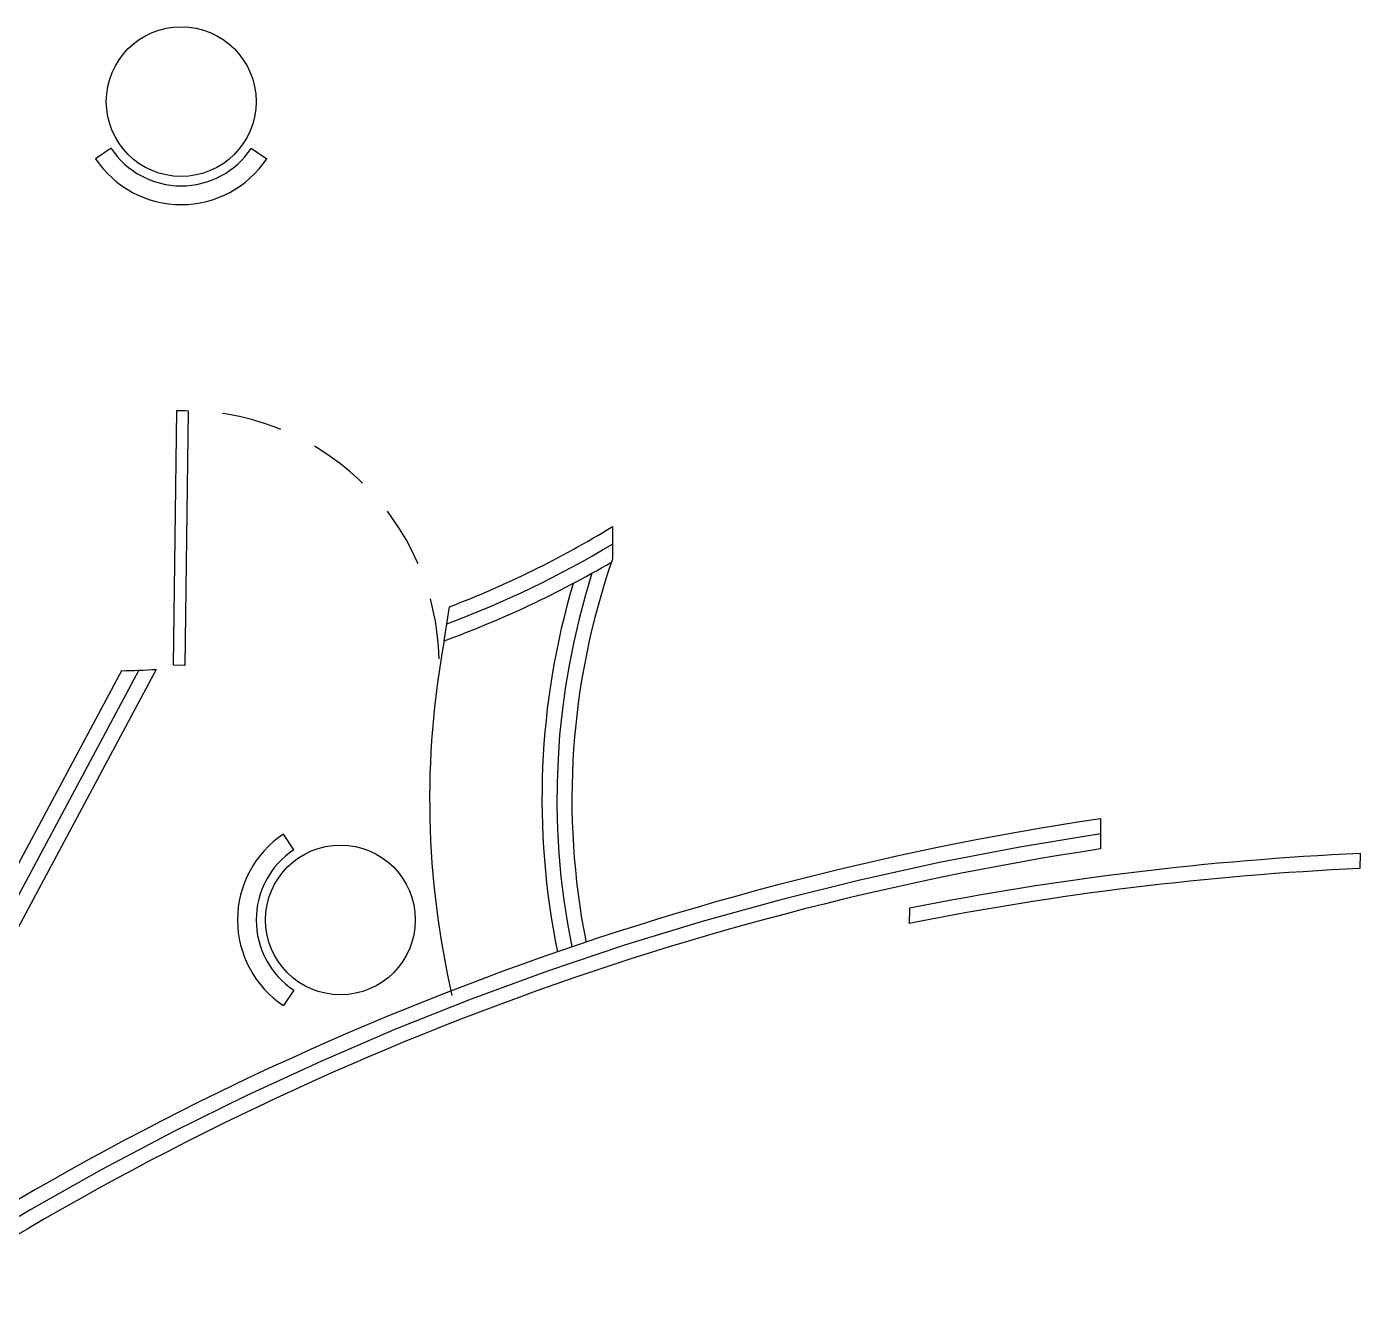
# Model space of a CAD drawing. Header units: millimetres. Extents: x 209.8 to 281.8, y 45 to 110.
# Drawn here: x 237.687 to 241.249, y 78.066 to 81.475 of the extents above; entities that cross this region are included whole.
import ezdxf

# ---------------------------------------------------------------- set-up
doc = ezdxf.new("R2010")
doc.units = ezdxf.units.MM
doc.header["$LTSCALE"] = 0.65
doc.linetypes.add('ACAD_ISO10W100', pattern=[18, 12, -3, 0, -3])
doc.linetypes.add('HIDDEN', pattern=[0.375, 0.25, -0.125])
for name, color, linetype in [('eje', 1, 'ACAD_ISO10W100'), ('mobiliario', 30, 'Continuous'), ('muro3', 150, 'Continuous'), ('puertas', 20, 'Continuous'), ('vidrios', 4, 'Continuous')]:
    doc.layers.add(name, color=color, linetype=linetype)

msp = doc.modelspace()

# ---------------------------------------------------------------- linework, layer by layer
at = {"layer": 'eje'}
msp.add_line((237.9864, 79.7566), (237.1427, 78.1796), dxfattribs=at)
for centre, radius, start, end in [((237.8862, 82.3666), 2.6519, 290.3741, 300.9951), ((241.0937, 79.4123), 1.9902, 162.3588, 191.4393), ((241.755, 71.3344), 8.075, 98.5462, 123.25701)]:
    msp.add_arc(centre, radius, start, end, dxfattribs=at)
at = {"layer": 'mobiliario'}
for p, q in [((237.9127, 81.1501), (237.8711, 81.1223)), ((238.2872, 81.1501), (238.3288, 81.1223)), ((238.4005, 79.277), (238.3728, 79.3186)), ((238.4005, 78.9026), (238.3728, 78.861))]:
    msp.add_line(p, q, dxfattribs=at)
for centre in [(238.0999, 81.2748), (238.5253, 79.0898)]:
    msp.add_circle(centre, 0.2, dxfattribs=at)
for centre, radius, start, end in [((238.0999, 81.2748), 0.225, 213.6807, 326.3193), ((238.0999, 81.2748), 0.275, 213.6807, 326.3193), ((241.0937, 79.4123), 2.3302, 169.5398, 193.0019), ((238.5253, 79.0898), 0.275, 123.6807, 236.3193), ((238.5253, 79.0898), 0.225, 123.6807, 236.3193)]:
    msp.add_arc(centre, radius, start, end, dxfattribs=at)
at = {"layer": 'muro3'}
for p, q in [((239.2519, 80.1402), (239.2519, 80.0534)), ((238.8022, 79.8353), (238.8168, 79.9261)), ((238.0329, 79.7588), (237.1779, 78.1607)), ((237.9403, 79.7553), (237.1074, 78.1985))]:
    msp.add_line(p, q, dxfattribs=at)
for radius, start, end in [(2.6119, 290.8723, 301.5237), (2.6919, 289.8931, 300.4144), (2.6119, 271.1864, 273.2201)]:
    msp.add_arc((237.8862, 82.3666), radius, start, end, dxfattribs=at)
at = {"layer": 'puertas'}
msp.add_lwpolyline([(238.1093, 79.7696), (238.0793, 79.77), (238.0883, 80.4499), (238.1183, 80.4495)], close=True, dxfattribs=at)
at = {"layer": 'puertas', "linetype": 'HIDDEN'}
msp.add_arc((238.1093, 79.7696), 0.68, 1.4258, 91.7657, dxfattribs=at)
at = {"layer": 'vidrios'}
for p, q in [((240.555, 79.3602), (240.555, 79.2793)), ((241.2493, 79.2671), (241.2483, 79.227)), ((240.045, 79.1211), (240.0439, 79.0801))]:
    msp.add_line(p, q, dxfattribs=at)
for centre, radius, start, end in [((241.0937, 79.4123), 1.9502, 160.8067, 191.2909), ((241.0937, 79.4123), 2.0302, 163.5227, 191.5874), ((241.755, 71.3344), 8.115, 98.50376, 123.41904), ((241.755, 71.3344), 8.035, 98.58906, 123.09132), ((241.6168, 71.2005), 8.075, 92.60794, 101.22388), ((241.6168, 71.2005), 8.035, 92.62856, 101.28843)]:
    msp.add_arc(centre, radius, start, end, dxfattribs=at)

doc.saveas('drawing.dxf')
